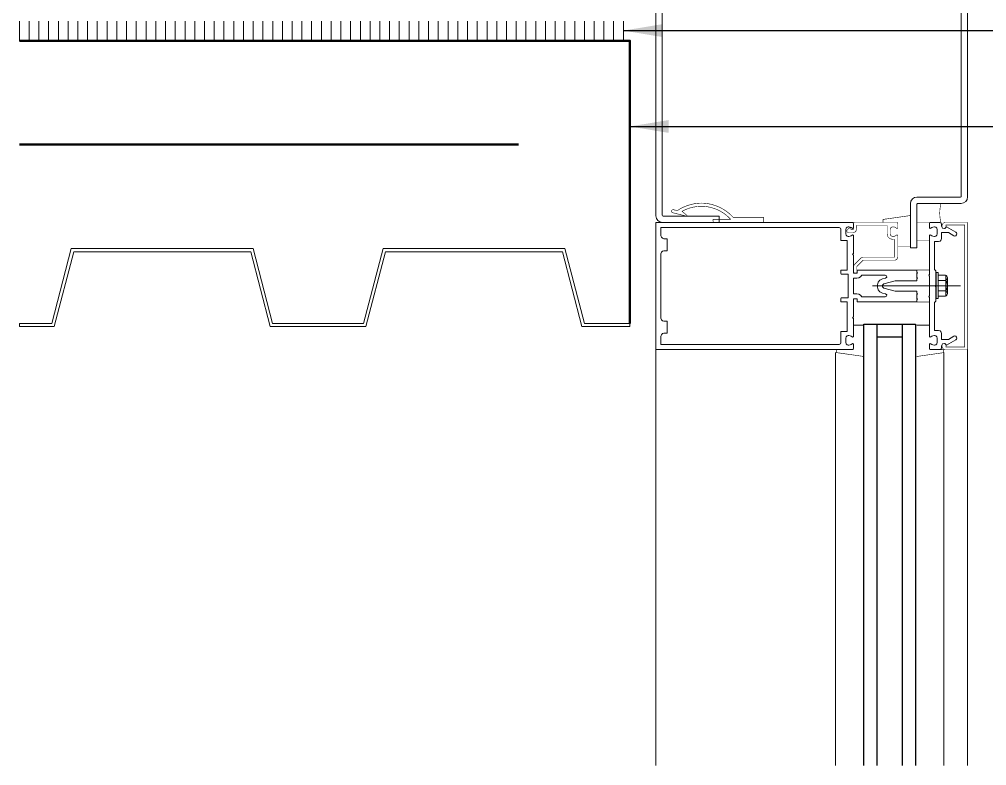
# Model space of a CAD drawing. Header units: inches. Extents: x 4066 to 5785, y 40 to 930.
# Drawn here: x 4371.52 to 4390.14, y 249.86 to 264.21 of the extents above; entities that cross this region are included whole.
import ezdxf

# ---------------------------------------------------------------- set-up
doc = ezdxf.new("R2010")
doc.units = ezdxf.units.IN
doc.header["$LTSCALE"] = 0.5
doc.header["$MEASUREMENT"] = 0
doc.layers.get('0').update_dxf_attribs({"lineweight": 18})
for name, color, linetype, lineweight in [('A-Anno-Note', 231, 'Continuous', 25), ('A-Detl-Fine', 90, 'Continuous', 18), ('A-Detl-Medm', 31, 'Continuous', 25), ('A-Detl-Thin', 150, 'Continuous', 18), ('A-Detl-Wide', 213, 'Continuous', 50)]:
    doc.layers.add(name, color=color, linetype=linetype, lineweight=lineweight)
doc.styles.add('Arch-Dim', font='romans.shx', dxfattribs={"width": 0.75})
doc.dimstyles.new('Aec-Arch-I-96', dxfattribs={"dimscale": 96, "dimtxt": 0.09375, "dimasz": 0.0625, "dimexe": 0.0625, "dimexo": 0.0625, "dimgap": 0.03125, "dimtad": 1, "dimdec": 4, "dimzin": 3, "dimdsep": 46, "dimlunit": 4, "dimtxsty": 'Arch-Dim', "dimblk": 'ARCHTICK', "dimcen": 0.09375, "dimazin": 2, "dimtfac": 0.75, "dimtdec": 4, "dimtix": 1, "dimtmove": 2, "dimatfit": 2, "dimfxl": 1, "dimtolj": 1, "dimtzin": 0, "dimarcsym": 0})

# ---------------------------------------------------------------- blocks, each defined once
blk = doc.blocks.new('*U136')
at = {"layer": 'A-Detl-Thin'}
blk.add_lwpolyline([(0, 0.06), (0, 0), (0.921, 0), (1.296, 1.44), (4.704, 1.44), (5.079, 0), (6.921, 0), (7.296, 1.44), (10.704, 1.44), (11.079, 0), (11.75, 0), (11.75, 0.06), (11.125, 0.06), (10.75, 1.5), (7.25, 1.5), (6.875, 0.06), (5.125, 0.06), (4.75, 1.5), (1.25, 1.5), (0.875, 0.06), (0, 0.06)], close=True, dxfattribs=at)
at = {"layer": 'A-Detl-Wide'}
blk.add_lwpolyline([(0, 0.06), (0, 5.5), (11.75, 5.5)], dxfattribs=at)
blk = doc.blocks.new('_ArchTick')
at = {"color": 0, "linetype": 'ByBlock', "const_width": 0.15}
blk.add_lwpolyline([(-0.5, -0.5), (0.5, 0.5)], dxfattribs=at)

msp = doc.modelspace()

# ---------------------------------------------------------------- hatches: boundary and pattern name
at = {"layer": 'A-Detl-Thin'}
h = msp.add_hatch(dxfattribs=at)
h.set_pattern_fill('LINE', color=256, scale=1.5, angle=90, style=0)
h.set_pattern_definition([(90, (4217.7686, 263.80132), (-0.1875, 1e-17), [])])
h.paths.add_polyline_path([(4383.26774, 263.80132), (4383.26774, 264.17632), (4371.51792, 264.17632), (4371.51792, 263.80132)], flags=0)

# ---------------------------------------------------------------- linework, layer by layer
at = {"layer": 'A-Detl-Fine'}
for p, q in [((4389.16442, 259.33946), (4389.16442, 258.83946)), ((4389.20442, 259.33946), (4389.16442, 259.33946)), ((4389.20442, 259.33946), (4389.20442, 258.83946)), ((4389.3441, 259.29237), (4389.20442, 259.29237)), ((4389.3441, 259.19091), (4389.20442, 259.19091)), ((4389.34802, 259.27605), (4389.34802, 258.90286)), ((4389.36673, 259.27605), (4389.34802, 259.27605)), ((4389.37902, 259.24164), (4389.37902, 258.93726)), ((4389.63013, 259.08264), (4387.93632, 259.08264)), ((4389.3441, 258.98799), (4389.20442, 258.98799)), ((4389.20442, 258.83946), (4389.16442, 258.83946)), ((4389.3441, 258.88654), (4389.20442, 258.88654)), ((4389.36673, 258.90286), (4389.34802, 258.90286)), ((4387.57004, 258.32982), (4387.76856, 258.32982)), ((4389.0354, 258.32982), (4388.79109, 258.32982)), ((4387.22866, 249.85712), (4387.22865, 257.8021)), ((4389.30817, 249.85712), (4389.30816, 257.80032))]:
    msp.add_line(p, q, dxfattribs=at)
at = {"layer": 'A-Detl-Fine', "const_width": 0.01111}
for points in [[(4384.1793, 260.53222), (4384.23898, 260.56855), (4384.30198, 260.60022), (4384.36767, 260.62688), (4384.43545, 260.6482), (4384.50468, 260.66385), (4384.57475, 260.67348), (4384.64505, 260.67677)], [(4384.64505, 260.67677), (4384.70807, 260.67417), (4384.77072, 260.66651), (4384.83265, 260.65396), (4384.89349, 260.63673), (4384.95288, 260.61499), (4385.01047, 260.58894), (4385.06588, 260.55875), (4385.11876, 260.52463), (4385.16874, 260.48676), (4385.21547, 260.44533), (4385.25857, 260.40053)], [(4389.23217, 260.48311), (4389.23492, 260.54607), (4389.24315, 260.60844), (4389.25686, 260.66959)], [(4384.07007, 260.52072), (4384.07421, 260.53599), (4384.0851, 260.54687), (4384.10037, 260.55102)], [(4384.09197, 260.4916), (4384.08055, 260.49778), (4384.07288, 260.50799), (4384.07007, 260.52072)], [(4384.09195, 260.4916), (4384.35693, 260.42581)], [(4384.10037, 260.55102), (4384.10244, 260.55094), (4384.10454, 260.55073), (4384.10652, 260.55042)], [(4384.17949, 260.5323), (4384.10656, 260.55038)], [(4384.27014, 260.51799), (4384.33913, 260.5522), (4384.41283, 260.57955), (4384.48952, 260.59962), (4384.5675, 260.61197), (4384.64505, 260.61619)], [(4384.36527, 260.44282), (4384.27108, 260.51808)], [(4384.64505, 260.61619), (4384.70909, 260.61336), (4384.77241, 260.60502), (4384.83465, 260.59136), (4384.89547, 260.57258), (4384.9545, 260.54886), (4385.01139, 260.52042), (4385.06578, 260.48744), (4385.11732, 260.45013), (4385.16564, 260.40867), (4385.21039, 260.36327)], [(4389.25686, 260.29662), (4389.24315, 260.35777), (4389.23492, 260.42014), (4389.23217, 260.48311)], [(4384.35946, 260.42548), (4384.35861, 260.42552), (4384.35775, 260.42564), (4384.35693, 260.42581)], [(4384.36909, 260.43511), (4384.36777, 260.43025), (4384.36432, 260.4268), (4384.35946, 260.42548)], [(4384.36529, 260.44278), (4384.36733, 260.44066), (4384.36863, 260.43804), (4384.36909, 260.43511)], [(4385.2106, 260.36476), (4384.86778, 260.36476)], [(4384.86778, 260.36476), (4384.86778, 260.33446)], [(4384.89808, 260.30418), (4384.88282, 260.30832), (4384.87194, 260.3192), (4384.8678, 260.33446)], [(4384.89808, 260.30418), (4385.84501, 260.30418)], [(4385.84501, 260.40189), (4385.25866, 260.40189)], [(4385.84501, 260.30418), (4385.84501, 260.40189)], [(4388.66942, 260.43797), (4388.14171, 260.36319)], [(4388.14171, 260.36319), (4388.14171, 260.30455)], [(4388.14171, 260.30455), (4388.25471, 260.30455)], [(4388.79156, 260.30379), (4389.03587, 260.30379)], [(4389.03587, 259.952), (4388.79156, 259.952)], [(4388.4251, 259.83549), (4388.66942, 259.83549)], [(4389.03563, 259.38851), (4388.79133, 259.38851)], [(4388.79133, 258.77677), (4389.03563, 258.77677)], [(4387.24109, 257.86075), (4387.35409, 257.86075)], [(4387.24109, 257.80211), (4387.24109, 257.86075)], [(4389.30831, 257.85927), (4389.19532, 257.85927)], [(4389.30831, 257.80063), (4389.30831, 257.85927)], [(4387.7688, 257.72733), (4387.24109, 257.80211)], [(4388.78061, 257.72585), (4389.30831, 257.80063)]]:
    msp.add_lwpolyline(points, dxfattribs=at)
at = {"layer": 'A-Detl-Fine'}
for centre, radius, start, end in [((4389.32471, 259.24164), 0.05431, 290.9107, 69.0893), ((4389.21417, 259.08946), 0.16485, 322.0123, 37.9877), ((4389.32471, 258.93726), 0.05431, 290.9107, 69.0893)]:
    msp.add_arc(centre, radius, start, end, dxfattribs=at)
at = {"layer": 'A-Detl-Medm', "linetype": 'Continuous'}
for p, q in [((4387.76842, 249.85712), (4387.7684, 258.34973)), ((4387.76856, 258.34973), (4388.76856, 258.34973)), ((4388.0184, 258.34973), (4388.01842, 249.85712)), ((4388.51842, 249.85712), (4388.5184, 258.34973)), ((4388.7684, 258.34973), (4388.76842, 249.85712)), ((4388.01856, 258.10544), (4388.51856, 258.10544))]:
    msp.add_line(p, q, dxfattribs=at)
at = {"layer": 'A-Detl-Thin'}
for p, q in [((4383.7684, 257.86112), (4383.7684, 260.30418)), ((4383.7684, 260.30418), (4387.55027, 260.30418)), ((4387.55027, 260.30418), (4387.55027, 260.30414)), ((4387.55027, 260.30414), (4387.56012, 260.30149)), ((4387.56012, 260.30149), (4387.56712, 260.29448)), ((4387.56712, 260.29448), (4387.56978, 260.28463)), ((4387.56978, 260.28463), (4387.56982, 260.28463)), ((4387.56982, 260.28463), (4387.56982, 260.20451)), ((4387.29619, 260.20645), (4383.86613, 260.20645)), ((4383.86613, 260.20645), (4383.86613, 260.0501)), ((4387.29619, 260.20643), (4387.29619, 260.20645)), ((4387.31097, 260.20243), (4387.29619, 260.20643)), ((4387.32147, 260.19193), (4387.31097, 260.20243)), ((4387.32548, 260.17714), (4387.32147, 260.19193)), ((4387.3255, 260.17714), (4387.32548, 260.17714)), ((4387.3255, 259.9768), (4387.3255, 260.17714)), ((4387.42325, 260.17127), (4387.42323, 260.17127)), ((4387.42323, 260.17127), (4387.42323, 260.08529)), ((4387.42323, 260.08529), (4387.42325, 260.08529)), ((4387.42992, 260.19591), (4387.42325, 260.17127)), ((4387.42325, 260.08529), (4387.42992, 260.06064)), ((4387.44744, 260.21343), (4387.42992, 260.19591)), ((4387.47208, 260.22011), (4387.44744, 260.21343)), ((4387.48235, 260.22014), (4387.47208, 260.22014)), ((4387.47208, 260.22014), (4387.47208, 260.22011)), ((4387.48235, 260.22012), (4387.48235, 260.22014)), ((4387.50525, 260.21709), (4387.48235, 260.22012)), ((4387.52641, 260.20829), (4387.50525, 260.21709)), ((4387.54473, 260.19418), (4387.52641, 260.20829)), ((4387.54477, 260.1942), (4387.54473, 260.19418)), ((4387.55535, 260.18984), (4387.54477, 260.1942)), ((4387.56535, 260.19397), (4387.55535, 260.18984)), ((4387.56978, 260.20451), (4387.56535, 260.19397)), ((4387.56982, 260.20451), (4387.56978, 260.20451)), ((4383.86613, 260.0501), (4383.86617, 260.0501)), ((4383.86617, 260.0501), (4383.87418, 260.02053)), ((4383.87418, 260.02053), (4383.8952, 259.99951)), ((4383.8952, 259.99951), (4383.92477, 259.9915)), ((4383.92477, 259.9915), (4383.92477, 259.99146)), ((4383.92477, 259.99146), (4383.98341, 259.99146)), ((4383.98341, 259.99146), (4383.98341, 259.76181)), ((4387.32552, 259.9768), (4387.3255, 259.9768)), ((4387.32819, 259.96695), (4387.32552, 259.9768)), ((4387.33519, 259.95994), (4387.32819, 259.96695)), ((4387.34504, 259.95727), (4387.33519, 259.95994)), ((4387.34504, 259.95725), (4387.34504, 259.95727)), ((4387.44766, 259.95725), (4387.34504, 259.95725)), ((4387.42992, 260.06064), (4387.44744, 260.04312)), ((4387.44744, 260.04312), (4387.47208, 260.03645)), ((4387.44766, 259.38851), (4387.44766, 259.95725)), ((4387.47208, 260.03645), (4387.47208, 260.03641)), ((4387.47208, 260.03641), (4387.48235, 260.03641)), ((4387.48235, 260.03641), (4387.48237, 260.03645)), ((4387.48237, 260.03645), (4387.50529, 260.0395)), ((4387.50529, 260.0395), (4387.52645, 260.04831)), ((4387.52645, 260.04831), (4387.54477, 260.06243)), ((4387.54477, 260.06235), (4387.55535, 260.0667)), ((4387.54477, 260.06243), (4387.54477, 260.06235)), ((4387.55535, 260.0667), (4387.56535, 260.06258)), ((4387.56535, 260.06258), (4387.56978, 260.05205)), ((4387.56978, 260.05205), (4387.56982, 260.05205)), ((4387.56982, 260.05205), (4387.56982, 259.70808)), ((4383.87418, 259.73276), (4383.86615, 259.7032)), ((4383.8952, 259.75378), (4383.87418, 259.73276)), ((4383.92477, 259.76179), (4383.8952, 259.75378)), ((4383.98341, 259.76181), (4383.92477, 259.76181)), ((4383.92477, 259.76181), (4383.92477, 259.76179)), ((4383.86615, 259.7032), (4383.86613, 259.7032)), ((4383.86613, 259.7032), (4383.86613, 258.46211)), ((4387.56982, 259.70808), (4387.55515, 259.69341)), ((4387.55515, 259.69341), (4387.56982, 259.67875)), ((4387.56982, 259.67875), (4387.56982, 259.33966)), ((4387.3255, 259.3299), (4387.3255, 259.36897)), ((4387.3255, 259.36897), (4387.32552, 259.36897)), ((4387.32552, 259.36897), (4387.32819, 259.37882)), ((4387.32819, 259.37882), (4387.33519, 259.38583)), ((4387.33519, 259.38583), (4387.34504, 259.38849)), ((4387.34504, 259.38849), (4387.34504, 259.38851)), ((4387.34504, 259.38851), (4387.44766, 259.38851)), ((4387.56982, 259.33966), (4387.57116, 259.33474)), ((4387.64272, 259.33474), (4387.64405, 259.33966)), ((4387.64405, 259.33966), (4387.64407, 259.33966)), ((4387.64407, 259.33966), (4387.64407, 259.37875)), ((4387.64407, 259.37875), (4387.64409, 259.37875)), ((4387.64409, 259.37875), (4387.64542, 259.38368)), ((4387.64542, 259.38368), (4387.64893, 259.38718)), ((4387.64893, 259.38718), (4387.65385, 259.38851)), ((4387.65385, 259.38851), (4388.79133, 259.38851)), ((4388.79133, 259.38851), (4388.79133, 259.34944)), ((4388.79133, 259.34944), (4388.806, 259.33478)), ((4387.32552, 259.3299), (4387.3255, 259.3299)), ((4387.32819, 259.32004), (4387.32552, 259.3299)), ((4387.33519, 259.31304), (4387.32819, 259.32004)), ((4387.34504, 259.31037), (4387.33519, 259.31304)), ((4387.34504, 259.31035), (4387.34504, 259.31037)), ((4387.47208, 259.31035), (4387.34504, 259.31035)), ((4387.47208, 258.85496), (4387.47208, 259.31035)), ((4387.56982, 258.93314), (4387.56982, 259.23216)), ((4387.56982, 259.23216), (4387.63431, 259.23216)), ((4387.57116, 259.33474), (4387.57465, 259.33124)), ((4387.57465, 259.33124), (4387.57958, 259.32991)), ((4387.57958, 259.32991), (4387.57958, 259.3299)), ((4387.57958, 259.3299), (4387.63431, 259.3299)), ((4387.63431, 259.32991), (4387.63923, 259.33124)), ((4387.63431, 259.3299), (4387.63431, 259.32991)), ((4387.63431, 259.23216), (4387.63434, 259.23218)), ((4387.63434, 259.23218), (4387.67302, 259.23941)), ((4387.63923, 259.33124), (4387.64272, 259.33474)), ((4387.67302, 259.23941), (4387.70605, 259.25966)), ((4387.70605, 259.25966), (4387.73005, 259.29084)), ((4387.73005, 259.29084), (4387.73005, 259.2908)), ((4387.73005, 259.2908), (4388.183, 259.2908)), ((4388.04815, 259.15437), (4388.03124, 259.10748)), ((4388.08197, 259.19293), (4388.04815, 259.15437)), ((4388.1327, 259.21763), (4388.08197, 259.19293)), ((4388.19057, 259.23316), (4388.13268, 259.21765)), ((4388.13268, 259.21765), (4388.1327, 259.21763)), ((4388.37112, 259.18037), (4388.15799, 259.12327)), ((4388.183, 259.2908), (4388.183, 259.29077)), ((4388.183, 259.29077), (4388.20754, 259.27782)), ((4388.19059, 259.23318), (4388.19057, 259.23316)), ((4388.21094, 259.25205), (4388.19059, 259.23318)), ((4388.20754, 259.27782), (4388.21094, 259.25205)), ((4388.79133, 259.18037), (4388.37112, 259.18037)), ((4388.806, 259.33478), (4388.79133, 259.32011)), ((4388.79133, 259.32011), (4388.79133, 259.24877)), ((4388.79133, 259.24877), (4388.806, 259.23413)), ((4388.806, 259.23413), (4388.79133, 259.21946)), ((4388.79133, 259.21946), (4388.79133, 259.18037)), ((4388.03124, 259.10748), (4388.03124, 259.05781)), ((4388.03124, 259.05781), (4388.04815, 259.01092)), ((4388.04815, 259.01092), (4388.08197, 258.97235)), ((4388.08197, 258.97235), (4388.1327, 258.94766)), ((4388.15799, 259.12323), (4388.13031, 259.0997)), ((4388.13031, 259.0997), (4388.13031, 259.06558)), ((4388.13031, 259.06558), (4388.15799, 259.04205)), ((4388.15799, 259.12327), (4388.15799, 259.12323)), ((4388.15799, 259.04205), (4388.15799, 259.04204)), ((4388.15799, 259.04204), (4388.37112, 258.98493)), ((4388.37112, 258.98493), (4388.79133, 258.98493)), ((4388.79133, 258.98493), (4388.79133, 258.94584)), ((4387.3255, 258.79632), (4387.3255, 258.83541)), ((4387.3255, 258.83541), (4387.32552, 258.83541)), ((4387.32552, 258.79632), (4387.3255, 258.79632)), ((4387.32552, 258.83541), (4387.32819, 258.84526)), ((4387.32819, 258.78647), (4387.32552, 258.79632)), ((4387.32819, 258.84526), (4387.33519, 258.85227)), ((4387.33519, 258.77946), (4387.32819, 258.78647)), ((4387.33519, 258.85227), (4387.34504, 258.85494)), ((4387.34504, 258.77679), (4387.33519, 258.77946)), ((4387.34504, 258.85494), (4387.34504, 258.85496)), ((4387.34504, 258.85496), (4387.47208, 258.85496)), ((4387.63431, 258.93314), (4387.56982, 258.93314)), ((4387.57116, 258.83057), (4387.56982, 258.82565)), ((4387.56982, 258.82565), (4387.56982, 258.48654)), ((4387.57465, 258.83407), (4387.57116, 258.83057)), ((4387.57958, 258.83541), (4387.57465, 258.83407)), ((4387.63431, 258.83541), (4387.57958, 258.83541)), ((4387.63429, 258.93312), (4387.63431, 258.93314)), ((4387.67297, 258.92591), (4387.63429, 258.93312)), ((4387.63431, 258.83539), (4387.63431, 258.83541)), ((4387.63923, 258.83406), (4387.63431, 258.83539)), ((4387.64272, 258.83057), (4387.63923, 258.83406)), ((4387.64405, 258.82565), (4387.64272, 258.83057)), ((4387.64407, 258.82565), (4387.64405, 258.82565)), ((4387.64407, 258.78655), (4387.64407, 258.82565)), ((4387.64409, 258.78655), (4387.64407, 258.78655)), ((4387.64542, 258.78163), (4387.64409, 258.78655)), ((4387.64893, 258.77812), (4387.64542, 258.78163)), ((4387.70601, 258.9057), (4387.67297, 258.92591)), ((4387.73004, 258.87452), (4387.70601, 258.9057)), ((4387.73005, 258.8745), (4387.73004, 258.87452)), ((4388.183, 258.8745), (4387.73005, 258.8745)), ((4388.1327, 258.94766), (4388.13268, 258.94766)), ((4388.13268, 258.94766), (4388.19057, 258.93213)), ((4388.20755, 258.88748), (4388.183, 258.87452)), ((4388.183, 258.87452), (4388.183, 258.8745)), ((4388.19057, 258.93213), (4388.19057, 258.93211)), ((4388.19057, 258.93211), (4388.21094, 258.91325)), ((4388.21094, 258.91325), (4388.20755, 258.88748)), ((4388.79133, 258.94584), (4388.806, 258.93118)), ((4388.806, 258.93118), (4388.79133, 258.91653)), ((4388.79133, 258.91653), (4388.79133, 258.84519)), ((4388.79133, 258.84519), (4388.806, 258.83053)), ((4388.806, 258.83053), (4388.79133, 258.81586)), ((4388.79133, 258.81586), (4388.79133, 258.77677)), ((4387.34504, 258.77677), (4387.34504, 258.77679)), ((4387.44766, 258.77677), (4387.34504, 258.77677)), ((4387.44766, 258.20803), (4387.44766, 258.77677)), ((4387.65385, 258.77679), (4387.64893, 258.77812)), ((4387.65385, 258.77677), (4387.65385, 258.77679)), ((4388.79133, 258.77677), (4387.65385, 258.77677)), ((4383.86613, 258.46211), (4383.86617, 258.46211)), ((4383.86617, 258.46211), (4383.87418, 258.43254)), ((4383.87418, 258.43254), (4383.8952, 258.41152)), ((4383.8952, 258.41152), (4383.92477, 258.40351)), ((4387.56982, 258.48654), (4387.55515, 258.47189)), ((4387.55515, 258.47189), (4387.56982, 258.45723)), ((4387.56982, 258.45723), (4387.56982, 258.11326)), ((4383.92477, 258.40351), (4383.92477, 258.40349)), ((4383.92477, 258.40349), (4383.98341, 258.40349)), ((4383.98341, 258.40349), (4383.98341, 258.17384)), ((4383.86615, 258.1152), (4383.86613, 258.1152)), ((4383.86613, 258.1152), (4383.86613, 257.95885)), ((4383.87418, 258.14477), (4383.86615, 258.1152)), ((4383.8952, 258.16579), (4383.87418, 258.14477)), ((4383.92477, 258.1738), (4383.8952, 258.16579)), ((4383.98341, 258.17384), (4383.92477, 258.17384)), ((4383.92477, 258.17384), (4383.92477, 258.1738)), ((4387.3255, 257.98816), (4387.3255, 258.18849)), ((4387.3255, 258.18849), (4387.32552, 258.18849)), ((4387.32552, 258.18849), (4387.32819, 258.19834)), ((4387.32819, 258.19834), (4387.33519, 258.20535)), ((4387.33519, 258.20535), (4387.34504, 258.20801)), ((4387.34504, 258.20801), (4387.34504, 258.20803)), ((4387.34504, 258.20803), (4387.44766, 258.20803)), ((4387.42325, 258.08002), (4387.42323, 258.08002)), ((4387.42323, 258.08002), (4387.42323, 257.99404)), ((4387.42992, 258.10466), (4387.42325, 258.08002)), ((4387.44744, 258.12218), (4387.42992, 258.10466)), ((4387.47208, 258.12886), (4387.44744, 258.12218)), ((4387.48235, 258.12888), (4387.47208, 258.12888)), ((4387.47208, 258.12888), (4387.47208, 258.12886)), ((4387.48235, 258.12886), (4387.48235, 258.12888)), ((4387.50525, 258.12582), (4387.48235, 258.12886)), ((4387.52641, 258.11702), (4387.50525, 258.12582)), ((4387.54473, 258.10292), (4387.52641, 258.11702)), ((4387.54477, 258.10295), (4387.54473, 258.10292)), ((4387.55535, 258.09859), (4387.54477, 258.10295)), ((4387.56535, 258.10272), (4387.55535, 258.09859)), ((4387.56978, 258.11326), (4387.56535, 258.10272)), ((4387.56982, 258.11326), (4387.56978, 258.11326)), ((4387.55027, 257.86112), (4383.7684, 257.86112)), ((4383.76855, 249.85712), (4383.76856, 257.86112)), ((4383.86613, 257.95885), (4387.29619, 257.95885)), ((4387.29619, 257.95887), (4387.31098, 257.96288)), ((4387.29619, 257.95885), (4387.29619, 257.95887)), ((4387.31098, 257.96288), (4387.32149, 257.97339)), ((4387.32149, 257.97339), (4387.32548, 257.98816)), ((4387.32548, 257.98816), (4387.3255, 257.98816)), ((4387.42323, 257.99404), (4387.42325, 257.99404)), ((4387.42325, 257.99404), (4387.42992, 257.96939)), ((4387.42992, 257.96939), (4387.44744, 257.95188)), ((4387.44744, 257.95188), (4387.47208, 257.9452)), ((4387.47208, 257.9452), (4387.47208, 257.94516)), ((4387.47208, 257.94516), (4387.48235, 257.94516)), ((4387.48235, 257.94516), (4387.48237, 257.94518)), ((4387.48237, 257.94518), (4387.50529, 257.94823)), ((4387.50529, 257.94823), (4387.52645, 257.95705)), ((4387.52645, 257.95705), (4387.54477, 257.97116)), ((4387.54477, 257.97111), (4387.55535, 257.97546)), ((4387.54477, 257.97116), (4387.54477, 257.97111)), ((4387.56012, 257.86382), (4387.55027, 257.86116)), ((4387.55027, 257.86116), (4387.55027, 257.86112)), ((4387.55535, 257.97546), (4387.56535, 257.97134)), ((4387.56712, 257.87082), (4387.56012, 257.86382)), ((4387.56535, 257.97134), (4387.56978, 257.9608)), ((4387.56978, 257.88067), (4387.56712, 257.87082)), ((4387.56978, 257.9608), (4387.56982, 257.9608)), ((4387.56982, 257.88067), (4387.56978, 257.88067)), ((4387.56982, 257.9608), (4387.56982, 257.88067)), ((4389.76842, 249.85712), (4389.7684, 257.86112))]:
    msp.add_line(p, q, dxfattribs=at)
for points in [[(4389.76854, 260.79563), (4389.76854, 266.92661, 0.41421356), (4389.64354, 267.05161), (4388.80696, 267.05161, -0.41421356), (4388.79133, 267.06723), (4388.79133, 267.90668), (4388.66917, 267.90668), (4388.66917, 267.05445, 0.41421356), (4388.79417, 266.92945), (4389.63075, 266.92945, -0.41421356), (4389.64638, 266.91383), (4389.64638, 260.80842, -0.41421356), (4389.63075, 260.79279), (4388.79417, 260.79279, 0.41421356), (4388.66917, 260.66779), (4388.66917, 259.81557), (4388.79133, 259.81557), (4388.79133, 260.65501, -0.41421356), (4388.80696, 260.67063), (4389.64354, 260.67063, 0.41421356)], [(4383.8934, 267.41806, 0.41421356), (4383.7684, 267.29306), (4383.7684, 260.42918, 0.41421356), (4383.8934, 260.30418), (4384.98431, 260.30418), (4384.98431, 260.42634), (4383.90619, 260.42634, -0.41421356), (4383.89056, 260.44196), (4383.89056, 267.28028, -0.41421356), (4383.90619, 267.2959), (4384.98431, 267.2959), (4384.98431, 267.41806)]]:
    msp.add_lwpolyline(points, format="xyb", close=True, dxfattribs=at)
at = {"layer": 'A-Detl-Thin', "const_width": 0.01111}
for points in [[(4387.56982, 260.17029), (4387.52094, 260.17029), (4387.52094, 260.18984), (4387.52092, 260.18984), (4387.51676, 260.2001), (4387.50723, 260.20447), (4387.49674, 260.20092), (4387.49672, 260.20093), (4387.45293, 260.16319), (4387.45295, 260.16317), (4387.44274, 260.14194), (4387.45048, 260.12111), (4387.47208, 260.1117), (4387.47208, 260.11166), (4387.56982, 260.11166), (4387.56983, 260.1117), (4387.59941, 260.11972), (4387.62042, 260.14074), (4387.62841, 260.17031), (4387.62843, 260.17029), (4387.62843, 260.24554), (4388.21965, 260.24554), (4388.21965, 260.08529), (4388.21967, 260.08529), (4388.23437, 260.03105), (4388.27292, 259.9925), (4388.32715, 259.97781), (4388.32715, 259.97779), (4388.36624, 259.97779), (4388.36624, 259.63771), (4387.75841, 259.63771), (4387.75841, 259.63769), (4387.7432, 259.63567), (4387.72915, 259.62985), (4387.71696, 259.62052), (4387.71694, 259.62054), (4387.5948, 259.49838), (4387.58548, 259.48619), (4387.57966, 259.47214), (4387.57765, 259.45694), (4387.57761, 259.45694), (4387.57761, 259.34944), (4387.57763, 259.34944), (4387.58031, 259.33959), (4387.58731, 259.3326), (4387.59716, 259.32993), (4387.59716, 259.3299), (4387.61671, 259.3299), (4387.61671, 259.32993), (4387.62655, 259.3326), (4387.63355, 259.33959), (4387.63621, 259.34944), (4387.63625, 259.34944), (4387.63625, 259.45694), (4387.75841, 259.57907), (4388.36624, 259.57907), (4388.36626, 259.57911), (4388.39584, 259.58713), (4388.41685, 259.60816), (4388.42484, 259.63773), (4388.42488, 259.63771), (4388.42488, 260.05205), (4388.42484, 260.05205), (4388.42041, 260.06258), (4388.41042, 260.0667), (4388.39983, 260.06235), (4388.39983, 260.06243), (4388.38153, 260.04829), (4388.36036, 260.03948), (4388.33744, 260.03645), (4388.33742, 260.03641), (4388.32715, 260.03641), (4388.32715, 260.03643), (4388.30249, 260.04309), (4388.28496, 260.06063), (4388.27831, 260.08529), (4388.27829, 260.08529), (4388.27829, 260.17127), (4388.27831, 260.17127), (4388.28496, 260.19592), (4388.30249, 260.21346), (4388.32715, 260.22012), (4388.32715, 260.22014), (4388.33742, 260.22014), (4388.33742, 260.22012), (4388.36032, 260.21711), (4388.38148, 260.20831), (4388.39978, 260.1942), (4388.39983, 260.1942), (4388.41042, 260.18985), (4388.42041, 260.19397), (4388.42484, 260.20451), (4388.42488, 260.20451), (4388.42488, 260.28463), (4388.42484, 260.28463), (4388.42218, 260.29448), (4388.41518, 260.30148), (4388.40533, 260.30414), (4388.40533, 260.30418), (4387.58934, 260.30418), (4387.58934, 260.30416), (4387.57949, 260.30149), (4387.57249, 260.29448), (4387.56983, 260.28463), (4387.56982, 260.28463)], [(4389.70992, 260.25531), (4389.3542, 260.25531), (4389.3542, 260.22599), (4389.35418, 260.22599), (4389.34887, 260.20628), (4389.33485, 260.19227), (4389.31513, 260.18694), (4389.29541, 260.19225), (4389.2814, 260.20627), (4389.27607, 260.22599), (4389.27603, 260.22599), (4389.27603, 260.24554), (4389.27607, 260.24554), (4389.28406, 260.27513), (4389.30509, 260.29616), (4389.33467, 260.30416), (4389.33467, 260.30418), (4389.76856, 260.30418), (4389.76856, 257.86112), (4389.33467, 257.86112), (4389.33467, 257.86114), (4389.30509, 257.86914), (4389.28406, 257.89018), (4389.27607, 257.91976), (4389.27603, 257.91976), (4389.27603, 257.93931), (4389.27605, 257.93931), (4389.28139, 257.95902), (4389.29541, 257.97304), (4389.31513, 257.97836), (4389.33484, 257.97305), (4389.34886, 257.95904), (4389.35418, 257.93931), (4389.3542, 257.93931), (4389.3542, 257.90998), (4389.70992, 257.90998)]]:
    msp.add_lwpolyline(points, close=True, dxfattribs=at)
at = {"layer": 'A-Detl-Thin'}
msp.add_lwpolyline([(4389.10019, 260.03949), (4389.12309, 260.03645), (4389.12309, 260.03641), (4389.13336, 260.03641), (4389.13336, 260.03645), (4389.15801, 260.04313), (4389.17553, 260.06065), (4389.18219, 260.08529), (4389.18221, 260.08529), (4389.18221, 260.17127), (4389.18219, 260.17127), (4389.17552, 260.19592), (4389.158, 260.21344), (4389.13336, 260.22012), (4389.13336, 260.22014), (4389.12309, 260.22014), (4389.12309, 260.22012), (4389.10018, 260.21708), (4389.07902, 260.20827), (4389.06071, 260.19416), (4389.06067, 260.1942), (4389.05009, 260.18983), (4389.04009, 260.19396), (4389.03567, 260.20451), (4389.03563, 260.20451), (4389.03563, 260.28463), (4389.03567, 260.28463), (4389.03832, 260.29448), (4389.04532, 260.30149), (4389.05517, 260.30414), (4389.05517, 260.30418), (4389.23694, 260.30418), (4389.23694, 260.30414), (4389.25173, 260.30015), (4389.26224, 260.28964), (4389.26623, 260.27485), (4389.26625, 260.27485), (4389.26625, 260.23578), (4389.26629, 260.23578), (4389.28702, 260.19551), (4389.32887, 260.18863), (4389.3614, 260.22016), (4389.36142, 260.22014), (4389.53987, 260.1171), (4389.53986, 260.11708), (4389.55427, 260.10261), (4389.5594, 260.08346), (4389.55417, 260.06372), (4389.5397, 260.04931), (4389.52055, 260.04417), (4389.5008, 260.04941), (4389.50078, 260.04939), (4389.398, 260.10874), (4389.26625, 260.10874), (4389.26625, 259.99734), (4389.26623, 259.99736), (4389.25826, 259.96777), (4389.23724, 259.94674), (4389.20765, 259.93873), (4389.20763, 259.9387), (4389.13336, 259.9387), (4389.13336, 259.40024), (4389.15778, 259.37581), (4389.15778, 259.09731), (4389.14312, 259.08264), (4389.15778, 259.068), (4389.15778, 258.78949), (4389.13336, 258.76507), (4389.13336, 258.22661), (4389.20763, 258.22661), (4389.20763, 258.22659), (4389.23721, 258.21859), (4389.25824, 258.19756), (4389.26623, 258.16799), (4389.26625, 258.16797), (4389.26625, 258.05657), (4389.398, 258.05657), (4389.50078, 258.11592), (4389.5008, 258.1159), (4389.52054, 258.12114), (4389.53968, 258.11601), (4389.55415, 258.10159), (4389.5594, 258.08185), (4389.55428, 258.06271), (4389.53987, 258.04824), (4389.53987, 258.0482), (4389.36142, 257.94516), (4389.3614, 257.94516), (4389.32885, 257.97667), (4389.28702, 257.96979), (4389.26629, 257.92953), (4389.26625, 257.92953), (4389.26625, 257.89044), (4389.26623, 257.89044), (4389.26226, 257.87565), (4389.25174, 257.86514), (4389.23694, 257.86114), (4389.23694, 257.86112), (4389.05517, 257.86112), (4389.05517, 257.86116), (4389.04532, 257.86382), (4389.03832, 257.87082), (4389.03567, 257.88067), (4389.03563, 257.88067), (4389.03563, 257.9608), (4389.03567, 257.9608), (4389.04009, 257.97134), (4389.05009, 257.97546), (4389.06067, 257.97111), (4389.06071, 257.97114), (4389.07902, 257.95703), (4389.10019, 257.94822), (4389.12309, 257.94518), (4389.12309, 257.94516), (4389.13336, 257.94516), (4389.13336, 257.9452), (4389.15801, 257.95188), (4389.17553, 257.9694), (4389.18219, 257.99404), (4389.18221, 257.99404), (4389.18221, 258.08002), (4389.18219, 258.08002), (4389.17552, 258.10467), (4389.158, 258.12219), (4389.13336, 258.12888), (4389.12309, 258.12888), (4389.12309, 258.12886), (4389.10018, 258.12582), (4389.07902, 258.11701), (4389.06071, 258.1029), (4389.06067, 258.10295), (4389.05009, 258.09859), (4389.04009, 258.10271), (4389.03567, 258.11326), (4389.03563, 258.11326), (4389.03563, 258.86277), (4389.02098, 258.87744), (4389.03563, 258.89209), (4389.03563, 259.2732), (4389.02098, 259.28786), (4389.03563, 259.30253), (4389.03563, 260.05205), (4389.03567, 260.05205), (4389.04009, 260.06258), (4389.05009, 260.0667), (4389.06067, 260.06235), (4389.06071, 260.06241), (4389.07902, 260.0483)], close=True, dxfattribs=at)
at = {"layer": 'A-Detl-Wide'}
for points in [[(4371.51792, 263.80132), (4383.26774, 263.80132)], [(4381.127, 261.80132), (4371.51792, 261.80132)]]:
    msp.add_lwpolyline(points, dxfattribs=at)

# ---------------------------------------------------------------- block references
at = {"layer": 'A-Detl-Wide', "xscale": -1}
msp.add_blockref('*U136', (4383.26774, 258.30132), dxfattribs=at)

# ---------------------------------------------------------------- leaders
at = {"layer": 'A-Anno-Note'}
for points in [[(4383.14333, 263.99479), (4401.89284, 263.99479)], [(4383.26774, 262.15096), (4401.89284, 262.15096)]]:
    msp.add_leader(points, dimstyle='Aec-Arch-I-96', override={"dimscale": 12}, dxfattribs=at)

doc.saveas('drawing.dxf')
